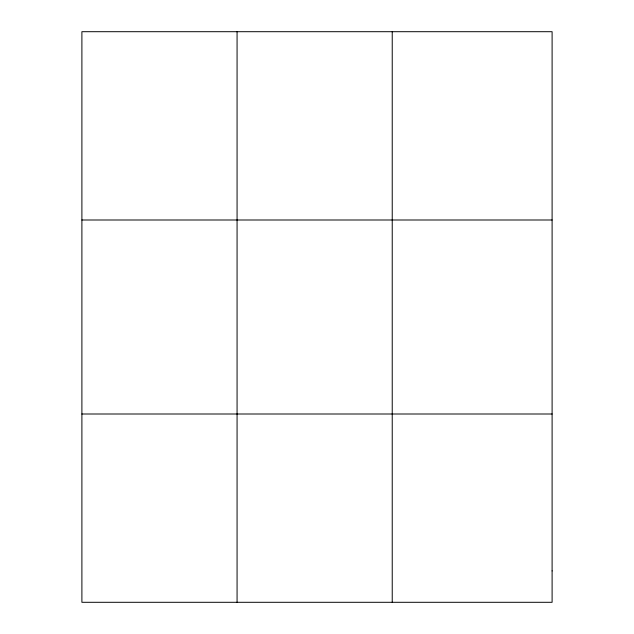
<?xml version="1.0" encoding="UTF-8"?>
<svg xmlns="http://www.w3.org/2000/svg" width="634" height="634" viewBox="0 0 634 634"><rect width="100%" height="100%" fill="white"/><g stroke="black" fill="none" stroke-linecap="round" stroke-linejoin="round"><path stroke-width="0.95" d="M237.068 602.3L237.068 31.7M392.232 602.3L392.232 31.7M81.897 219.998L552.103 219.998M81.897 414.002L552.103 414.002M552.103 570.917L552.103 602.3L81.897 602.3L81.897 31.7L552.103 31.7L552.103 570.917"/></g></svg>
